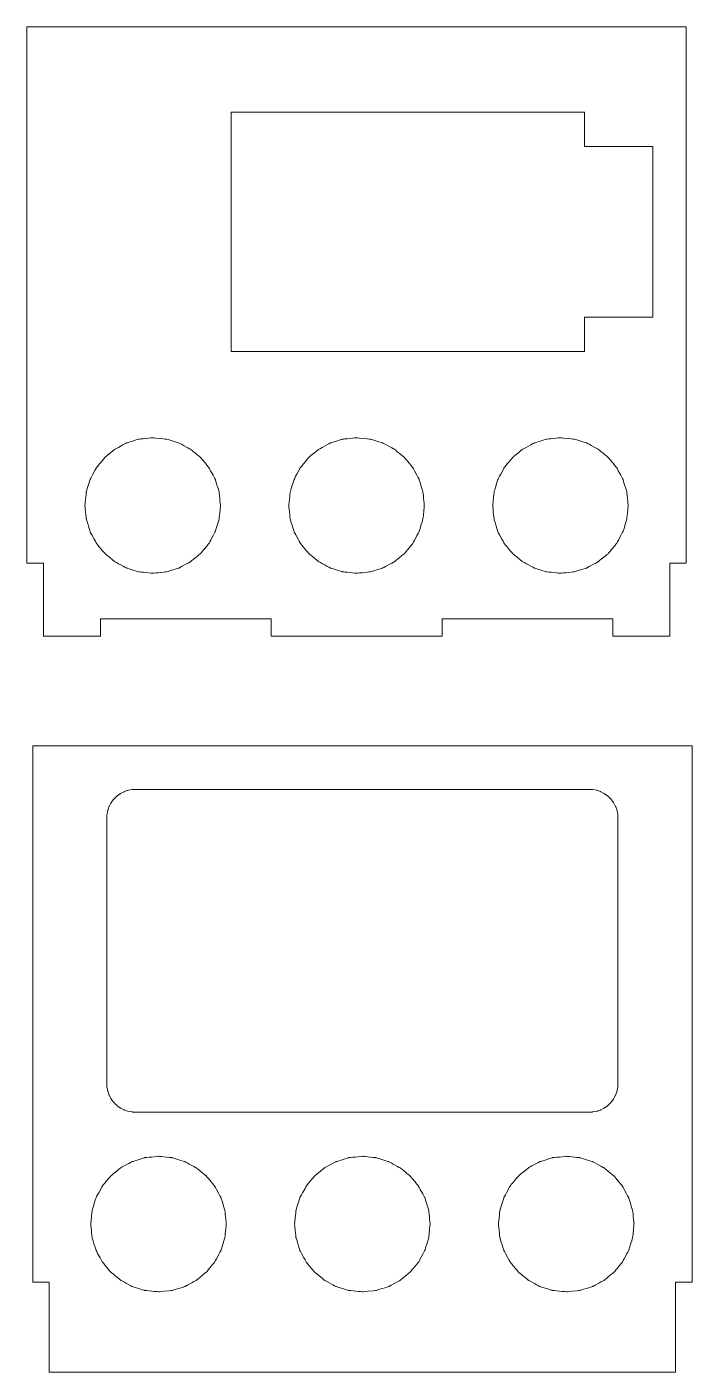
# Model space of a CAD drawing. Header units: inches. Extents: x 50 to 166, y 22 to 258.
import ezdxf

# ---------------------------------------------------------------- set-up
doc = ezdxf.new("R2010")
doc.units = ezdxf.units.IN
doc.header["$MEASUREMENT"] = 0
doc.layers.add('Layer 1', color=7, linetype='Continuous')

# ---------------------------------------------------------------- blocks, each defined once
blk = doc.blocks.new('block 4')
at = {"layer": 'Layer 1', "color": 7, "lineweight": 9, "true_color": 0xffffff}
blk.add_lwpolyline([(155.14, 173.78), (155.13, 173.81), (155.13, 173.89), (155.09, 174.19), (155.05, 174.61), (155, 175.09), (154.96, 175.54), (154.92, 175.92), (154.9, 176.14), (154.89, 176.2), (154.83, 176.4), (154.72, 176.74), (154.45, 177.6), (154.33, 178), (154.24, 178.29), (154.21, 178.37), (154.2, 178.41), (154.19, 178.43), (154.15, 178.49), (154.02, 178.74), (153.83, 179.09), (153.4, 179.88), (153.23, 180.2), (153.12, 180.39), (153.09, 180.44), (152.97, 180.59), (152.75, 180.86), (152.48, 181.19), (151.93, 181.85), (151.74, 182.09), (151.68, 182.16), (151.65, 182.19), (151.64, 182.2), (151.58, 182.25), (151.38, 182.42), (151.07, 182.67), (150.73, 182.95), (150.39, 183.23), (150.11, 183.47), (149.93, 183.61), (149.88, 183.65), (149.72, 183.74), (149.42, 183.9), (148.64, 184.32), (148.28, 184.52), (148, 184.67), (147.91, 184.72), (147.87, 184.74), (147.86, 184.74), (147.79, 184.76), (147.54, 184.84), (147.16, 184.96), (146.29, 185.23), (145.93, 185.34), (145.69, 185.42), (145.62, 185.43), (145.56, 185.44), (145.45, 185.45), (145.1, 185.49), (144.66, 185.53), (143.75, 185.62), (143.41, 185.66), (143.3, 185.67), (143.24, 185.67), (143.17, 185.67), (142.9, 185.64), (142.5, 185.6), (142.04, 185.55), (141.57, 185.51), (141.17, 185.47), (140.91, 185.44), (140.83, 185.43), (140.78, 185.42), (140.68, 185.38), (140.36, 185.29), (139.51, 185.02), (139.1, 184.89), (138.78, 184.79), (138.67, 184.76), (138.61, 184.74), (138.55, 184.71), (138.34, 184.6), (138.01, 184.42), (137.22, 183.99), (136.88, 183.81), (136.65, 183.68), (136.59, 183.65), (136.58, 183.64), (136.54, 183.61), (136.47, 183.55), (136.23, 183.35), (135.91, 183.09), (135.23, 182.53), (134.97, 182.31), (134.83, 182.2), (134.79, 182.15), (134.64, 181.97), (134.41, 181.69), (134.13, 181.35), (133.84, 181.01), (133.6, 180.7), (133.42, 180.5), (133.38, 180.44), (133.37, 180.43), (133.35, 180.39), (133.3, 180.31), (133.16, 180.04), (132.74, 179.28), (132.54, 178.9), (132.37, 178.59), (132.28, 178.42), (132.26, 178.37), (132.19, 178.15), (132.08, 177.8), (131.81, 176.93), (131.69, 176.54), (131.61, 176.27), (131.59, 176.2), (131.58, 176.17), (131.57, 176.14), (131.57, 176.04), (131.53, 175.73), (131.49, 175.31), (131.4, 174.38), (131.36, 174.01), (131.34, 173.8), (131.34, 173.74), (131.36, 173.52), (131.4, 173.15), (131.45, 172.69), (131.49, 172.22), (131.54, 171.79), (131.57, 171.49), (131.58, 171.41), (131.58, 171.38), (131.59, 171.35), (131.61, 171.27), (131.7, 170.99), (131.82, 170.6), (131.96, 170.16), (132.09, 169.73), (132.2, 169.38), (132.26, 169.17), (132.28, 169.12), (132.38, 168.94), (132.55, 168.63), (132.97, 167.85), (133.17, 167.49), (133.31, 167.23), (133.35, 167.15), (133.37, 167.12), (133.38, 167.1), (133.43, 167.05), (133.61, 166.83), (133.86, 166.53), (134.43, 165.84), (134.66, 165.56), (134.8, 165.39), (134.84, 165.35), (134.98, 165.23), (135.25, 165.01), (135.58, 164.74), (136.24, 164.19), (136.48, 163.99), (136.55, 163.94), (136.58, 163.91), (136.6, 163.9), (136.66, 163.87), (136.9, 163.74), (137.25, 163.55), (137.64, 163.33), (138.03, 163.12), (138.36, 162.95), (138.56, 162.83), (138.62, 162.81), (138.68, 162.79), (138.8, 162.75), (139.12, 162.65), (139.98, 162.38), (140.39, 162.26), (140.69, 162.16), (140.79, 162.13), (140.83, 162.12), (140.85, 162.12), (140.92, 162.11), (141.19, 162.08), (141.6, 162.04), (142.53, 161.95), (142.92, 161.91), (143.18, 161.88), (143.25, 161.88), (143.31, 161.88), (143.42, 161.89), (143.77, 161.93), (144.21, 161.97), (145.13, 162.07), (145.46, 162.1), (145.57, 162.11), (145.63, 162.12), (145.7, 162.14), (145.95, 162.21), (146.32, 162.33), (146.75, 162.46), (147.19, 162.6), (147.56, 162.71), (147.8, 162.79), (147.87, 162.81), (147.92, 162.84), (148.01, 162.89), (148.3, 163.04), (149.07, 163.46), (149.44, 163.66), (149.73, 163.82), (149.83, 163.87), (149.88, 163.9), (149.93, 163.94), (150.12, 164.1), (150.41, 164.34), (151.09, 164.9), (151.39, 165.15), (151.59, 165.31), (151.64, 165.35), (151.65, 165.36), (151.68, 165.4), (151.75, 165.48), (151.95, 165.72), (152.21, 166.04), (152.77, 166.71), (152.98, 166.97), (153.1, 167.11), (153.13, 167.16), (153.24, 167.37), (153.42, 167.7), (153.63, 168.09), (153.84, 168.48), (154.03, 168.83), (154.16, 169.07), (154.19, 169.13), (154.2, 169.14), (154.21, 169.19), (154.24, 169.28), (154.34, 169.57), (154.6, 170.42), (154.73, 170.84), (154.83, 171.17), (154.89, 171.36), (154.9, 171.42), (154.92, 171.65), (154.96, 172.03), (155.06, 172.96), (155.1, 173.38), (155.13, 173.67), (155.13, 173.75), (155.14, 173.78), (155.14, 173.78), (155.14, 173.78), (155.14, 173.78), (155.14, 173.78)], dxfattribs=at)
blk = doc.blocks.new('block 5')
at = {"layer": 'Layer 1', "color": 7, "lineweight": 9, "true_color": 0xffffff}
blk.add_lwpolyline([(119.34, 173.78), (119.33, 173.81), (119.33, 173.89), (119.29, 174.19), (119.25, 174.61), (119.2, 175.09), (119.16, 175.54), (119.12, 175.92), (119.1, 176.14), (119.09, 176.2), (119.03, 176.4), (118.92, 176.74), (118.65, 177.6), (118.53, 178), (118.44, 178.29), (118.41, 178.37), (118.4, 178.41), (118.39, 178.43), (118.35, 178.49), (118.22, 178.74), (118.03, 179.09), (117.6, 179.88), (117.43, 180.2), (117.32, 180.39), (117.29, 180.44), (117.17, 180.59), (116.95, 180.86), (116.68, 181.19), (116.13, 181.85), (115.94, 182.09), (115.88, 182.16), (115.85, 182.19), (115.84, 182.2), (115.78, 182.25), (115.58, 182.42), (115.27, 182.67), (114.93, 182.95), (114.59, 183.23), (114.31, 183.47), (114.13, 183.61), (114.08, 183.65), (113.92, 183.74), (113.62, 183.9), (112.84, 184.32), (112.48, 184.52), (112.2, 184.67), (112.11, 184.72), (112.07, 184.74), (112.06, 184.74), (111.99, 184.76), (111.74, 184.84), (111.36, 184.96), (110.49, 185.23), (110.13, 185.34), (109.89, 185.42), (109.82, 185.43), (109.76, 185.44), (109.65, 185.45), (109.3, 185.49), (108.86, 185.53), (107.95, 185.62), (107.61, 185.66), (107.5, 185.67), (107.44, 185.67), (107.37, 185.67), (107.1, 185.64), (106.7, 185.6), (106.24, 185.55), (105.77, 185.51), (105.37, 185.47), (105.11, 185.44), (105.03, 185.43), (104.98, 185.42), (104.88, 185.38), (104.56, 185.29), (103.71, 185.02), (103.3, 184.89), (102.98, 184.79), (102.87, 184.76), (102.81, 184.74), (102.75, 184.71), (102.54, 184.6), (102.21, 184.42), (101.42, 183.99), (101.08, 183.81), (100.85, 183.68), (100.79, 183.65), (100.78, 183.64), (100.74, 183.61), (100.67, 183.55), (100.43, 183.35), (100.11, 183.09), (99.43, 182.53), (99.17, 182.31), (99.03, 182.2), (98.99, 182.15), (98.84, 181.97), (98.61, 181.69), (98.33, 181.35), (98.04, 181.01), (97.8, 180.7), (97.62, 180.5), (97.58, 180.44), (97.57, 180.43), (97.55, 180.39), (97.5, 180.31), (97.36, 180.04), (96.94, 179.28), (96.74, 178.9), (96.57, 178.59), (96.48, 178.42), (96.46, 178.37), (96.39, 178.15), (96.28, 177.8), (96.01, 176.93), (95.89, 176.54), (95.81, 176.27), (95.79, 176.2), (95.78, 176.17), (95.77, 176.14), (95.77, 176.04), (95.73, 175.73), (95.69, 175.31), (95.6, 174.38), (95.56, 174.01), (95.54, 173.8), (95.54, 173.74), (95.56, 173.52), (95.6, 173.15), (95.65, 172.69), (95.69, 172.22), (95.74, 171.79), (95.77, 171.49), (95.78, 171.41), (95.78, 171.38), (95.79, 171.35), (95.81, 171.27), (95.9, 170.99), (96.02, 170.6), (96.16, 170.16), (96.29, 169.73), (96.4, 169.38), (96.46, 169.17), (96.48, 169.12), (96.58, 168.94), (96.75, 168.63), (97.17, 167.85), (97.37, 167.49), (97.51, 167.23), (97.55, 167.15), (97.57, 167.12), (97.58, 167.1), (97.63, 167.05), (97.81, 166.83), (98.06, 166.53), (98.63, 165.84), (98.86, 165.56), (99, 165.39), (99.04, 165.35), (99.18, 165.23), (99.45, 165.01), (99.78, 164.74), (100.44, 164.19), (100.68, 163.99), (100.75, 163.94), (100.78, 163.91), (100.8, 163.9), (100.86, 163.87), (101.1, 163.74), (101.45, 163.55), (101.84, 163.33), (102.23, 163.12), (102.56, 162.95), (102.76, 162.83), (102.82, 162.81), (102.88, 162.79), (103, 162.75), (103.32, 162.65), (104.18, 162.38), (104.59, 162.26), (104.89, 162.16), (104.99, 162.13), (105.03, 162.12), (105.05, 162.12), (105.12, 162.11), (105.39, 162.08), (105.8, 162.04), (106.73, 161.95), (107.12, 161.91), (107.38, 161.88), (107.45, 161.88), (107.51, 161.88), (107.62, 161.89), (107.97, 161.93), (108.41, 161.97), (109.33, 162.07), (109.66, 162.1), (109.77, 162.11), (109.83, 162.12), (109.9, 162.14), (110.15, 162.21), (110.52, 162.33), (110.95, 162.46), (111.39, 162.6), (111.76, 162.71), (112, 162.79), (112.07, 162.81), (112.12, 162.84), (112.21, 162.89), (112.5, 163.04), (113.27, 163.46), (113.64, 163.66), (113.93, 163.82), (114.03, 163.87), (114.08, 163.9), (114.13, 163.94), (114.32, 164.1), (114.61, 164.34), (115.29, 164.9), (115.59, 165.15), (115.79, 165.31), (115.84, 165.35), (115.85, 165.36), (115.88, 165.4), (115.95, 165.48), (116.15, 165.72), (116.41, 166.04), (116.97, 166.71), (117.18, 166.97), (117.3, 167.11), (117.33, 167.16), (117.44, 167.37), (117.62, 167.7), (117.83, 168.09), (118.04, 168.48), (118.23, 168.83), (118.36, 169.07), (118.39, 169.13), (118.4, 169.14), (118.41, 169.19), (118.44, 169.28), (118.54, 169.57), (118.8, 170.42), (118.93, 170.84), (119.03, 171.17), (119.09, 171.36), (119.1, 171.42), (119.12, 171.65), (119.16, 172.03), (119.26, 172.96), (119.3, 173.38), (119.33, 173.67), (119.33, 173.75), (119.34, 173.78), (119.34, 173.78), (119.34, 173.78), (119.34, 173.78), (119.34, 173.78)], dxfattribs=at)
blk = doc.blocks.new('block 6')
at = {"layer": 'Layer 1', "color": 7, "lineweight": 9, "true_color": 0xffffff}
blk.add_lwpolyline([(83.54, 173.78), (83.53, 173.81), (83.53, 173.89), (83.49, 174.19), (83.45, 174.61), (83.4, 175.09), (83.36, 175.54), (83.32, 175.92), (83.3, 176.14), (83.29, 176.2), (83.23, 176.4), (83.12, 176.74), (82.85, 177.6), (82.73, 178), (82.64, 178.29), (82.61, 178.37), (82.6, 178.41), (82.59, 178.43), (82.55, 178.49), (82.42, 178.74), (82.23, 179.09), (81.8, 179.88), (81.63, 180.2), (81.52, 180.39), (81.49, 180.44), (81.37, 180.59), (81.15, 180.86), (80.88, 181.19), (80.33, 181.85), (80.14, 182.09), (80.08, 182.16), (80.05, 182.19), (80.04, 182.2), (79.98, 182.25), (79.78, 182.42), (79.47, 182.67), (79.13, 182.95), (78.79, 183.23), (78.51, 183.47), (78.33, 183.61), (78.28, 183.65), (78.12, 183.74), (77.82, 183.9), (77.04, 184.32), (76.68, 184.52), (76.4, 184.67), (76.31, 184.72), (76.27, 184.74), (76.26, 184.74), (76.19, 184.76), (75.94, 184.84), (75.56, 184.96), (74.69, 185.23), (74.33, 185.34), (74.09, 185.42), (74.02, 185.43), (73.96, 185.44), (73.85, 185.45), (73.5, 185.49), (73.06, 185.53), (72.15, 185.62), (71.81, 185.66), (71.7, 185.67), (71.64, 185.67), (71.57, 185.67), (71.3, 185.64), (70.9, 185.6), (70.44, 185.55), (69.97, 185.51), (69.57, 185.47), (69.31, 185.44), (69.23, 185.43), (69.18, 185.42), (69.08, 185.38), (68.76, 185.29), (67.91, 185.02), (67.5, 184.89), (67.18, 184.79), (67.07, 184.76), (67.01, 184.74), (66.95, 184.71), (66.74, 184.6), (66.41, 184.42), (65.62, 183.99), (65.28, 183.81), (65.05, 183.68), (64.99, 183.65), (64.98, 183.64), (64.94, 183.61), (64.87, 183.55), (64.63, 183.35), (64.31, 183.09), (63.63, 182.53), (63.37, 182.31), (63.23, 182.2), (63.19, 182.15), (63.04, 181.97), (62.81, 181.69), (62.53, 181.35), (62.24, 181.01), (62, 180.7), (61.82, 180.5), (61.78, 180.44), (61.77, 180.43), (61.75, 180.39), (61.7, 180.31), (61.56, 180.04), (61.14, 179.28), (60.94, 178.9), (60.77, 178.59), (60.68, 178.42), (60.66, 178.37), (60.59, 178.15), (60.48, 177.8), (60.21, 176.93), (60.09, 176.54), (60.01, 176.27), (59.99, 176.2), (59.98, 176.17), (59.97, 176.14), (59.97, 176.04), (59.93, 175.73), (59.89, 175.31), (59.8, 174.38), (59.76, 174.01), (59.74, 173.8), (59.74, 173.74), (59.76, 173.52), (59.8, 173.15), (59.85, 172.69), (59.89, 172.22), (59.94, 171.79), (59.97, 171.49), (59.98, 171.41), (59.98, 171.38), (59.99, 171.35), (60.01, 171.27), (60.1, 170.99), (60.22, 170.6), (60.36, 170.16), (60.49, 169.73), (60.6, 169.38), (60.66, 169.17), (60.68, 169.12), (60.78, 168.94), (60.95, 168.63), (61.37, 167.85), (61.57, 167.49), (61.71, 167.23), (61.75, 167.15), (61.77, 167.12), (61.78, 167.1), (61.83, 167.05), (62.01, 166.83), (62.26, 166.53), (62.83, 165.84), (63.06, 165.56), (63.2, 165.39), (63.24, 165.35), (63.38, 165.23), (63.65, 165.01), (63.98, 164.74), (64.64, 164.19), (64.88, 163.99), (64.95, 163.94), (64.98, 163.91), (65, 163.9), (65.06, 163.87), (65.3, 163.74), (65.65, 163.55), (66.04, 163.33), (66.43, 163.12), (66.76, 162.95), (66.96, 162.83), (67.02, 162.81), (67.08, 162.79), (67.2, 162.75), (67.52, 162.65), (68.38, 162.38), (68.79, 162.26), (69.09, 162.16), (69.19, 162.13), (69.23, 162.12), (69.25, 162.12), (69.32, 162.11), (69.59, 162.08), (70, 162.04), (70.93, 161.95), (71.32, 161.91), (71.58, 161.88), (71.65, 161.88), (71.71, 161.88), (71.82, 161.89), (72.17, 161.93), (72.61, 161.97), (73.53, 162.07), (73.86, 162.1), (73.97, 162.11), (74.03, 162.12), (74.1, 162.14), (74.35, 162.21), (74.72, 162.33), (75.15, 162.46), (75.59, 162.6), (75.96, 162.71), (76.2, 162.79), (76.27, 162.81), (76.32, 162.84), (76.41, 162.89), (76.7, 163.04), (77.47, 163.46), (77.84, 163.66), (78.13, 163.82), (78.23, 163.87), (78.28, 163.9), (78.33, 163.94), (78.52, 164.1), (78.81, 164.34), (79.49, 164.9), (79.79, 165.15), (79.99, 165.31), (80.04, 165.35), (80.05, 165.36), (80.08, 165.4), (80.15, 165.48), (80.35, 165.72), (80.61, 166.04), (81.17, 166.71), (81.38, 166.97), (81.5, 167.11), (81.53, 167.16), (81.64, 167.37), (81.82, 167.7), (82.03, 168.09), (82.24, 168.48), (82.43, 168.83), (82.56, 169.07), (82.59, 169.13), (82.6, 169.14), (82.61, 169.19), (82.64, 169.28), (82.74, 169.57), (83, 170.42), (83.13, 170.84), (83.23, 171.17), (83.29, 171.36), (83.3, 171.42), (83.32, 171.65), (83.36, 172.03), (83.46, 172.96), (83.5, 173.38), (83.53, 173.67), (83.53, 173.75), (83.54, 173.78), (83.54, 173.78), (83.54, 173.78), (83.54, 173.78), (83.54, 173.78)], dxfattribs=at)
blk = doc.blocks.new('block 7')
at = {"layer": 'Layer 1', "color": 7, "lineweight": 9, "true_color": 0xffffff}
blk.add_lwpolyline([(85.44, 242.84), (147.44, 242.84)], dxfattribs=at)
blk = doc.blocks.new('block 8')
at = {"layer": 'Layer 1', "color": 7, "lineweight": 9, "true_color": 0xffffff}
blk.add_lwpolyline([(85.44, 242.84), (85.44, 221.84)], dxfattribs=at)
blk = doc.blocks.new('block 9')
at = {"layer": 'Layer 1', "color": 7, "lineweight": 9, "true_color": 0xffffff}
blk.add_lwpolyline([(107.44, 257.84), (49.54, 257.84)], dxfattribs=at)
blk = doc.blocks.new('block 10')
at = {"layer": 'Layer 1', "color": 7, "lineweight": 9, "true_color": 0xffffff}
blk.add_lwpolyline([(49.54, 257.84), (49.54, 163.64)], dxfattribs=at)
blk = doc.blocks.new('block 11')
at = {"layer": 'Layer 1', "color": 7, "lineweight": 9, "true_color": 0xffffff}
blk.add_lwpolyline([(49.54, 163.64), (52.44, 163.64)], dxfattribs=at)
blk = doc.blocks.new('block 12')
at = {"layer": 'Layer 1', "color": 7, "lineweight": 9, "true_color": 0xffffff}
blk.add_lwpolyline([(52.44, 163.64), (52.44, 150.84)], dxfattribs=at)
blk = doc.blocks.new('block 13')
at = {"layer": 'Layer 1', "color": 7, "lineweight": 9, "true_color": 0xffffff}
blk.add_lwpolyline([(52.44, 150.84), (62.44, 150.84)], dxfattribs=at)
blk = doc.blocks.new('block 14')
at = {"layer": 'Layer 1', "color": 7, "lineweight": 9, "true_color": 0xffffff}
blk.add_lwpolyline([(62.44, 150.84), (62.44, 153.84)], dxfattribs=at)
blk = doc.blocks.new('block 15')
at = {"layer": 'Layer 1', "color": 7, "lineweight": 9, "true_color": 0xffffff}
blk.add_lwpolyline([(62.44, 153.84), (92.44, 153.84)], dxfattribs=at)
blk = doc.blocks.new('block 16')
at = {"layer": 'Layer 1', "color": 7, "lineweight": 9, "true_color": 0xffffff}
blk.add_lwpolyline([(92.44, 153.84), (92.44, 150.84)], dxfattribs=at)
blk = doc.blocks.new('block 17')
at = {"layer": 'Layer 1', "color": 7, "lineweight": 9, "true_color": 0xffffff}
blk.add_lwpolyline([(92.44, 150.84), (107.44, 150.84)], dxfattribs=at)
blk = doc.blocks.new('block 18')
at = {"layer": 'Layer 1', "color": 7, "lineweight": 9, "true_color": 0xffffff}
blk.add_lwpolyline([(122.44, 150.84), (107.44, 150.84)], dxfattribs=at)
blk = doc.blocks.new('block 19')
at = {"layer": 'Layer 1', "color": 7, "lineweight": 9, "true_color": 0xffffff}
blk.add_lwpolyline([(122.44, 153.84), (122.44, 150.84)], dxfattribs=at)
blk = doc.blocks.new('block 20')
at = {"layer": 'Layer 1', "color": 7, "lineweight": 9, "true_color": 0xffffff}
blk.add_lwpolyline([(152.44, 153.84), (122.44, 153.84)], dxfattribs=at)
blk = doc.blocks.new('block 21')
at = {"layer": 'Layer 1', "color": 7, "lineweight": 9, "true_color": 0xffffff}
blk.add_lwpolyline([(152.44, 150.84), (152.44, 153.84)], dxfattribs=at)
blk = doc.blocks.new('block 22')
at = {"layer": 'Layer 1', "color": 7, "lineweight": 9, "true_color": 0xffffff}
blk.add_lwpolyline([(162.44, 150.84), (152.44, 150.84)], dxfattribs=at)
blk = doc.blocks.new('block 23')
at = {"layer": 'Layer 1', "color": 7, "lineweight": 9, "true_color": 0xffffff}
blk.add_lwpolyline([(162.44, 163.64), (162.44, 150.84)], dxfattribs=at)
blk = doc.blocks.new('block 24')
at = {"layer": 'Layer 1', "color": 7, "lineweight": 9, "true_color": 0xffffff}
blk.add_lwpolyline([(165.34, 163.64), (162.44, 163.64)], dxfattribs=at)
blk = doc.blocks.new('block 25')
at = {"layer": 'Layer 1', "color": 7, "lineweight": 9, "true_color": 0xffffff}
blk.add_lwpolyline([(165.34, 257.84), (165.34, 163.64)], dxfattribs=at)
blk = doc.blocks.new('block 26')
at = {"layer": 'Layer 1', "color": 7, "lineweight": 9, "true_color": 0xffffff}
blk.add_lwpolyline([(107.44, 257.84), (165.34, 257.84)], dxfattribs=at)
blk = doc.blocks.new('block 27')
at = {"layer": 'Layer 1', "color": 7, "lineweight": 9, "true_color": 0xffffff}
blk.add_lwpolyline([(147.44, 242.84), (147.44, 236.84)], dxfattribs=at)
blk = doc.blocks.new('block 28')
at = {"layer": 'Layer 1', "color": 7, "lineweight": 9, "true_color": 0xffffff}
blk.add_lwpolyline([(147.44, 236.84), (159.44, 236.84)], dxfattribs=at)
blk = doc.blocks.new('block 29')
at = {"layer": 'Layer 1', "color": 7, "lineweight": 9, "true_color": 0xffffff}
blk.add_lwpolyline([(159.44, 236.84), (159.44, 221.84)], dxfattribs=at)
blk = doc.blocks.new('block 30')
at = {"layer": 'Layer 1', "color": 7, "lineweight": 9, "true_color": 0xffffff}
blk.add_lwpolyline([(159.44, 206.84), (159.44, 221.84)], dxfattribs=at)
blk = doc.blocks.new('block 31')
at = {"layer": 'Layer 1', "color": 7, "lineweight": 9, "true_color": 0xffffff}
blk.add_lwpolyline([(147.44, 206.84), (159.44, 206.84)], dxfattribs=at)
blk = doc.blocks.new('block 32')
at = {"layer": 'Layer 1', "color": 7, "lineweight": 9, "true_color": 0xffffff}
blk.add_lwpolyline([(147.44, 200.84), (147.44, 206.84)], dxfattribs=at)
blk = doc.blocks.new('block 33')
at = {"layer": 'Layer 1', "color": 7, "lineweight": 9, "true_color": 0xffffff}
blk.add_lwpolyline([(85.44, 200.84), (147.44, 200.84)], dxfattribs=at)
blk = doc.blocks.new('block 34')
at = {"layer": 'Layer 1', "color": 7, "lineweight": 9, "true_color": 0xffffff}
blk.add_lwpolyline([(85.44, 200.84), (85.44, 221.84)], dxfattribs=at)
blk = doc.blocks.new('block 3')
at = {"layer": 'Layer 1'}
for name in ['block 9', 'block 10', 'block 26', 'block 25', 'block 7', 'block 8', 'block 27', 'block 28', 'block 29', 'block 34', 'block 30', 'block 31', 'block 32', 'block 33', 'block 6', 'block 5', 'block 4', 'block 11', 'block 12', 'block 23', 'block 24', 'block 14', 'block 15', 'block 16', 'block 19', 'block 20', 'block 21', 'block 13', 'block 17', 'block 18', 'block 22']:
    blk.add_blockref(name, (0, 0), dxfattribs=at)
blk = doc.blocks.new('block 36')
at = {"layer": 'Layer 1', "color": 7, "lineweight": 9, "true_color": 0xffffff}
blk.add_lwpolyline([(108.46, 131.56), (50.56, 131.56)], dxfattribs=at)
blk = doc.blocks.new('block 37')
at = {"layer": 'Layer 1', "color": 7, "lineweight": 9, "true_color": 0xffffff}
blk.add_lwpolyline([(50.56, 131.56), (50.56, 37.36)], dxfattribs=at)
blk = doc.blocks.new('block 38')
at = {"layer": 'Layer 1', "color": 7, "lineweight": 9, "true_color": 0xffffff}
blk.add_lwpolyline([(50.56, 37.36), (53.46, 37.36)], dxfattribs=at)
blk = doc.blocks.new('block 39')
at = {"layer": 'Layer 1', "color": 7, "lineweight": 9, "true_color": 0xffffff}
blk.add_lwpolyline([(53.46, 37.36), (53.46, 21.56)], dxfattribs=at)
blk = doc.blocks.new('block 40')
at = {"layer": 'Layer 1', "color": 7, "lineweight": 9, "true_color": 0xffffff}
blk.add_lwpolyline([(163.46, 21.56), (53.46, 21.56)], dxfattribs=at)
blk = doc.blocks.new('block 41')
at = {"layer": 'Layer 1', "color": 7, "lineweight": 9, "true_color": 0xffffff}
blk.add_lwpolyline([(163.46, 37.36), (163.46, 21.56)], dxfattribs=at)
blk = doc.blocks.new('block 42')
at = {"layer": 'Layer 1', "color": 7, "lineweight": 9, "true_color": 0xffffff}
blk.add_lwpolyline([(166.36, 37.36), (163.46, 37.36)], dxfattribs=at)
blk = doc.blocks.new('block 43')
at = {"layer": 'Layer 1', "color": 7, "lineweight": 9, "true_color": 0xffffff}
blk.add_lwpolyline([(166.36, 131.56), (166.36, 37.36)], dxfattribs=at)
blk = doc.blocks.new('block 44')
at = {"layer": 'Layer 1', "color": 7, "lineweight": 9, "true_color": 0xffffff}
blk.add_lwpolyline([(108.46, 131.56), (166.36, 131.56)], dxfattribs=at)
blk = doc.blocks.new('block 45')
at = {"layer": 'Layer 1', "color": 7, "lineweight": 9, "true_color": 0xffffff}
blk.add_lwpolyline([(156.16, 47.56), (156.15, 47.59), (156.14, 47.68), (156.11, 47.98), (156.07, 48.4), (156.02, 48.87), (155.98, 49.33), (155.94, 49.7), (155.92, 49.93), (155.91, 49.99), (155.84, 50.18), (155.74, 50.52), (155.47, 51.39), (155.35, 51.78), (155.26, 52.07), (155.23, 52.16), (155.22, 52.19), (155.21, 52.21), (155.17, 52.28), (155.04, 52.53), (154.85, 52.88), (154.42, 53.66), (154.25, 53.98), (154.14, 54.18), (154.11, 54.23), (153.99, 54.38), (153.77, 54.64), (153.5, 54.97), (152.95, 55.64), (152.76, 55.87), (152.7, 55.94), (152.67, 55.98), (152.66, 55.99), (152.6, 56.03), (152.39, 56.2), (152.09, 56.45), (151.75, 56.74), (151.41, 57.02), (151.12, 57.25), (150.95, 57.4), (150.9, 57.44), (150.74, 57.52), (150.44, 57.68), (149.66, 58.11), (149.3, 58.31), (149.02, 58.46), (148.93, 58.5), (148.89, 58.53), (148.88, 58.53), (148.81, 58.55), (148.56, 58.63), (148.18, 58.75), (147.31, 59.02), (146.95, 59.13), (146.71, 59.2), (146.64, 59.22), (146.58, 59.23), (146.47, 59.24), (146.12, 59.27), (145.68, 59.32), (144.76, 59.41), (144.43, 59.45), (144.32, 59.46), (144.26, 59.46), (144.19, 59.46), (143.92, 59.43), (143.52, 59.39), (143.06, 59.34), (142.59, 59.29), (142.19, 59.25), (141.93, 59.23), (141.85, 59.22), (141.8, 59.2), (141.7, 59.17), (141.38, 59.07), (140.53, 58.81), (140.12, 58.68), (139.8, 58.58), (139.69, 58.55), (139.63, 58.53), (139.57, 58.5), (139.36, 58.38), (139.03, 58.2), (138.24, 57.78), (137.9, 57.59), (137.67, 57.47), (137.61, 57.44), (137.6, 57.43), (137.56, 57.4), (137.49, 57.33), (137.25, 57.14), (136.93, 56.87), (136.25, 56.31), (135.99, 56.1), (135.85, 55.99), (135.81, 55.94), (135.66, 55.76), (135.43, 55.48), (135.15, 55.14), (134.86, 54.79), (134.61, 54.49), (134.44, 54.28), (134.4, 54.23), (134.39, 54.21), (134.37, 54.18), (134.32, 54.1), (134.18, 53.83), (133.76, 53.06), (133.56, 52.68), (133.39, 52.38), (133.3, 52.21), (133.28, 52.16), (133.21, 51.94), (133.1, 51.58), (132.83, 50.72), (132.71, 50.33), (132.63, 50.06), (132.6, 49.98), (132.6, 49.96), (132.59, 49.92), (132.58, 49.83), (132.55, 49.52), (132.51, 49.09), (132.42, 48.17), (132.38, 47.8), (132.36, 47.59), (132.36, 47.53), (132.38, 47.31), (132.42, 46.93), (132.47, 46.48), (132.51, 46), (132.56, 45.58), (132.59, 45.28), (132.59, 45.19), (132.6, 45.16), (132.61, 45.14), (132.63, 45.06), (132.72, 44.78), (132.84, 44.38), (132.98, 43.94), (133.11, 43.52), (133.22, 43.17), (133.28, 42.96), (133.3, 42.91), (133.4, 42.73), (133.57, 42.42), (133.99, 41.64), (134.19, 41.28), (134.33, 41.02), (134.37, 40.94), (134.39, 40.91), (134.4, 40.89), (134.45, 40.83), (134.63, 40.62), (134.88, 40.31), (135.44, 39.63), (135.67, 39.35), (135.82, 39.18), (135.86, 39.14), (136, 39.01), (136.27, 38.8), (136.6, 38.52), (137.26, 37.98), (137.5, 37.78), (137.57, 37.72), (137.6, 37.7), (137.62, 37.69), (137.68, 37.65), (137.92, 37.52), (138.26, 37.34), (138.66, 37.12), (139.05, 36.91), (139.38, 36.73), (139.58, 36.62), (139.64, 36.59), (139.7, 36.57), (139.81, 36.54), (140.14, 36.44), (141, 36.17), (141.41, 36.04), (141.71, 35.95), (141.81, 35.92), (141.85, 35.91), (141.87, 35.9), (141.94, 35.9), (142.21, 35.87), (142.62, 35.83), (143.55, 35.73), (143.94, 35.69), (144.2, 35.67), (144.27, 35.66), (144.33, 35.67), (144.44, 35.68), (144.79, 35.72), (145.23, 35.76), (146.15, 35.85), (146.48, 35.89), (146.59, 35.9), (146.65, 35.9), (146.72, 35.92), (146.96, 36), (147.34, 36.12), (147.77, 36.25), (148.21, 36.39), (148.58, 36.5), (148.82, 36.58), (148.89, 36.6), (148.94, 36.63), (149.03, 36.68), (149.32, 36.83), (150.09, 37.25), (150.46, 37.45), (150.75, 37.61), (150.85, 37.66), (150.9, 37.69), (150.95, 37.73), (151.14, 37.88), (151.43, 38.12), (152.11, 38.69), (152.41, 38.93), (152.61, 39.1), (152.66, 39.14), (152.67, 39.15), (152.7, 39.19), (152.77, 39.26), (152.96, 39.5), (153.23, 39.82), (153.79, 40.5), (154, 40.76), (154.11, 40.9), (154.15, 40.95), (154.26, 41.16), (154.43, 41.48), (154.65, 41.87), (154.86, 42.27), (155.05, 42.61), (155.18, 42.85), (155.21, 42.92), (155.22, 42.93), (155.23, 42.97), (155.26, 43.06), (155.35, 43.36), (155.62, 44.2), (155.75, 44.62), (155.85, 44.96), (155.91, 45.14), (155.92, 45.21), (155.94, 45.44), (155.98, 45.82), (156.07, 46.75), (156.12, 47.17), (156.15, 47.46), (156.15, 47.54), (156.16, 47.56), (156.16, 47.56), (156.16, 47.56), (156.16, 47.56), (156.16, 47.56)], dxfattribs=at)
blk = doc.blocks.new('block 46')
at = {"layer": 'Layer 1', "color": 7, "lineweight": 9, "true_color": 0xffffff}
blk.add_lwpolyline([(120.36, 47.56), (120.35, 47.59), (120.34, 47.68), (120.31, 47.98), (120.27, 48.4), (120.22, 48.87), (120.18, 49.33), (120.14, 49.7), (120.12, 49.93), (120.11, 49.99), (120.04, 50.18), (119.94, 50.52), (119.67, 51.39), (119.55, 51.78), (119.46, 52.07), (119.43, 52.16), (119.42, 52.19), (119.41, 52.21), (119.37, 52.28), (119.24, 52.53), (119.05, 52.88), (118.62, 53.66), (118.45, 53.98), (118.34, 54.18), (118.31, 54.23), (118.19, 54.38), (117.97, 54.64), (117.7, 54.97), (117.15, 55.64), (116.96, 55.87), (116.9, 55.94), (116.87, 55.98), (116.86, 55.99), (116.8, 56.03), (116.59, 56.2), (116.29, 56.45), (115.95, 56.74), (115.61, 57.02), (115.32, 57.25), (115.15, 57.4), (115.1, 57.44), (114.94, 57.52), (114.64, 57.68), (113.86, 58.11), (113.5, 58.31), (113.22, 58.46), (113.13, 58.5), (113.09, 58.53), (113.08, 58.53), (113.01, 58.55), (112.76, 58.63), (112.38, 58.75), (111.51, 59.02), (111.15, 59.13), (110.91, 59.2), (110.84, 59.22), (110.78, 59.23), (110.67, 59.24), (110.32, 59.27), (109.88, 59.32), (108.96, 59.41), (108.63, 59.45), (108.52, 59.46), (108.46, 59.46), (108.39, 59.46), (108.12, 59.43), (107.72, 59.39), (107.26, 59.34), (106.79, 59.29), (106.39, 59.25), (106.13, 59.23), (106.05, 59.22), (106, 59.2), (105.9, 59.17), (105.58, 59.07), (104.73, 58.81), (104.32, 58.68), (104, 58.58), (103.89, 58.55), (103.83, 58.53), (103.77, 58.5), (103.56, 58.38), (103.23, 58.2), (102.44, 57.78), (102.1, 57.59), (101.87, 57.47), (101.81, 57.44), (101.8, 57.43), (101.76, 57.4), (101.69, 57.33), (101.45, 57.14), (101.13, 56.87), (100.45, 56.31), (100.19, 56.1), (100.05, 55.99), (100.01, 55.94), (99.86, 55.76), (99.63, 55.48), (99.35, 55.14), (99.06, 54.79), (98.81, 54.49), (98.64, 54.28), (98.6, 54.23), (98.59, 54.21), (98.57, 54.18), (98.52, 54.1), (98.38, 53.83), (97.96, 53.06), (97.76, 52.68), (97.59, 52.38), (97.5, 52.21), (97.48, 52.16), (97.41, 51.94), (97.3, 51.58), (97.03, 50.72), (96.91, 50.33), (96.83, 50.06), (96.8, 49.98), (96.8, 49.96), (96.79, 49.92), (96.78, 49.83), (96.75, 49.52), (96.71, 49.09), (96.62, 48.17), (96.58, 47.8), (96.56, 47.59), (96.56, 47.53), (96.58, 47.31), (96.62, 46.93), (96.67, 46.48), (96.71, 46), (96.76, 45.58), (96.79, 45.28), (96.79, 45.19), (96.8, 45.16), (96.81, 45.14), (96.83, 45.06), (96.92, 44.78), (97.04, 44.38), (97.18, 43.94), (97.31, 43.52), (97.42, 43.17), (97.48, 42.96), (97.5, 42.91), (97.6, 42.73), (97.77, 42.42), (98.19, 41.64), (98.39, 41.28), (98.53, 41.02), (98.57, 40.94), (98.59, 40.91), (98.6, 40.89), (98.65, 40.83), (98.83, 40.62), (99.08, 40.31), (99.64, 39.63), (99.87, 39.35), (100.02, 39.18), (100.06, 39.14), (100.2, 39.01), (100.47, 38.8), (100.8, 38.52), (101.46, 37.98), (101.7, 37.78), (101.77, 37.72), (101.8, 37.7), (101.82, 37.69), (101.88, 37.65), (102.12, 37.52), (102.46, 37.34), (102.86, 37.12), (103.25, 36.91), (103.58, 36.73), (103.78, 36.62), (103.84, 36.59), (103.9, 36.57), (104.01, 36.54), (104.34, 36.44), (105.2, 36.17), (105.61, 36.04), (105.91, 35.95), (106.01, 35.92), (106.05, 35.91), (106.07, 35.9), (106.14, 35.9), (106.41, 35.87), (106.82, 35.83), (107.75, 35.73), (108.14, 35.69), (108.4, 35.67), (108.47, 35.66), (108.53, 35.67), (108.64, 35.68), (108.99, 35.72), (109.43, 35.76), (110.35, 35.85), (110.68, 35.89), (110.79, 35.9), (110.85, 35.9), (110.92, 35.92), (111.16, 36), (111.54, 36.12), (111.97, 36.25), (112.41, 36.39), (112.78, 36.5), (113.02, 36.58), (113.09, 36.6), (113.14, 36.63), (113.23, 36.68), (113.52, 36.83), (114.29, 37.25), (114.66, 37.45), (114.95, 37.61), (115.05, 37.66), (115.1, 37.69), (115.15, 37.73), (115.34, 37.88), (115.63, 38.12), (116.31, 38.69), (116.61, 38.93), (116.81, 39.1), (116.86, 39.14), (116.87, 39.15), (116.9, 39.19), (116.97, 39.26), (117.16, 39.5), (117.43, 39.82), (117.99, 40.5), (118.2, 40.76), (118.31, 40.9), (118.35, 40.95), (118.46, 41.16), (118.63, 41.48), (118.85, 41.87), (119.06, 42.27), (119.25, 42.61), (119.38, 42.85), (119.41, 42.92), (119.42, 42.93), (119.43, 42.97), (119.46, 43.06), (119.55, 43.36), (119.82, 44.2), (119.95, 44.62), (120.05, 44.96), (120.11, 45.14), (120.12, 45.21), (120.14, 45.44), (120.18, 45.82), (120.27, 46.75), (120.32, 47.17), (120.35, 47.46), (120.35, 47.54), (120.36, 47.56), (120.36, 47.56), (120.36, 47.56), (120.36, 47.56), (120.36, 47.56)], dxfattribs=at)
blk = doc.blocks.new('block 47')
at = {"layer": 'Layer 1', "color": 7, "lineweight": 9, "true_color": 0xffffff}
blk.add_lwpolyline([(84.56, 47.56), (84.55, 47.59), (84.54, 47.68), (84.51, 47.98), (84.47, 48.4), (84.42, 48.87), (84.38, 49.33), (84.34, 49.7), (84.32, 49.93), (84.31, 49.99), (84.24, 50.18), (84.14, 50.52), (83.87, 51.39), (83.75, 51.78), (83.66, 52.07), (83.63, 52.16), (83.62, 52.19), (83.61, 52.21), (83.57, 52.28), (83.44, 52.53), (83.25, 52.88), (82.82, 53.66), (82.65, 53.98), (82.54, 54.18), (82.51, 54.23), (82.39, 54.38), (82.17, 54.64), (81.9, 54.97), (81.35, 55.64), (81.16, 55.87), (81.1, 55.94), (81.07, 55.98), (81.06, 55.99), (81, 56.03), (80.79, 56.2), (80.49, 56.45), (80.15, 56.74), (79.81, 57.02), (79.52, 57.25), (79.35, 57.4), (79.3, 57.44), (79.14, 57.52), (78.84, 57.68), (78.06, 58.11), (77.7, 58.31), (77.42, 58.46), (77.33, 58.5), (77.29, 58.53), (77.28, 58.53), (77.21, 58.55), (76.96, 58.63), (76.58, 58.75), (75.71, 59.02), (75.35, 59.13), (75.11, 59.2), (75.04, 59.22), (74.98, 59.23), (74.87, 59.24), (74.52, 59.27), (74.08, 59.32), (73.16, 59.41), (72.83, 59.45), (72.72, 59.46), (72.66, 59.46), (72.59, 59.46), (72.32, 59.43), (71.92, 59.39), (71.46, 59.34), (70.99, 59.29), (70.59, 59.25), (70.33, 59.23), (70.25, 59.22), (70.2, 59.2), (70.1, 59.17), (69.78, 59.07), (68.93, 58.81), (68.52, 58.68), (68.2, 58.58), (68.09, 58.55), (68.03, 58.53), (67.97, 58.5), (67.76, 58.38), (67.43, 58.2), (66.64, 57.78), (66.3, 57.59), (66.07, 57.47), (66.01, 57.44), (66, 57.43), (65.96, 57.4), (65.89, 57.33), (65.65, 57.14), (65.33, 56.87), (64.65, 56.31), (64.39, 56.1), (64.25, 55.99), (64.21, 55.94), (64.06, 55.76), (63.83, 55.48), (63.55, 55.14), (63.26, 54.79), (63.01, 54.49), (62.84, 54.28), (62.8, 54.23), (62.79, 54.21), (62.77, 54.18), (62.72, 54.1), (62.58, 53.83), (62.16, 53.06), (61.96, 52.68), (61.79, 52.38), (61.7, 52.21), (61.68, 52.16), (61.61, 51.94), (61.5, 51.58), (61.23, 50.72), (61.11, 50.33), (61.03, 50.06), (61, 49.98), (61, 49.96), (60.99, 49.92), (60.98, 49.83), (60.95, 49.52), (60.91, 49.09), (60.82, 48.17), (60.78, 47.8), (60.76, 47.59), (60.76, 47.53), (60.78, 47.31), (60.82, 46.93), (60.86, 46.48), (60.91, 46), (60.96, 45.58), (60.99, 45.28), (60.99, 45.19), (61, 45.16), (61.01, 45.14), (61.03, 45.06), (61.12, 44.78), (61.24, 44.38), (61.38, 43.94), (61.51, 43.52), (61.62, 43.17), (61.68, 42.96), (61.7, 42.91), (61.8, 42.73), (61.97, 42.42), (62.39, 41.64), (62.59, 41.28), (62.73, 41.02), (62.77, 40.94), (62.79, 40.91), (62.8, 40.89), (62.85, 40.83), (63.03, 40.62), (63.28, 40.31), (63.84, 39.63), (64.07, 39.35), (64.22, 39.18), (64.26, 39.14), (64.4, 39.01), (64.67, 38.8), (65, 38.52), (65.66, 37.98), (65.9, 37.78), (65.97, 37.72), (66, 37.7), (66.02, 37.69), (66.08, 37.65), (66.32, 37.52), (66.66, 37.34), (67.06, 37.12), (67.45, 36.91), (67.78, 36.73), (67.98, 36.62), (68.04, 36.59), (68.1, 36.57), (68.21, 36.54), (68.54, 36.44), (69.4, 36.17), (69.81, 36.04), (70.11, 35.95), (70.21, 35.92), (70.25, 35.91), (70.27, 35.9), (70.34, 35.9), (70.61, 35.87), (71.02, 35.83), (71.95, 35.73), (72.34, 35.69), (72.6, 35.67), (72.67, 35.66), (72.73, 35.67), (72.84, 35.68), (73.19, 35.72), (73.63, 35.76), (74.55, 35.85), (74.88, 35.89), (74.99, 35.9), (75.05, 35.9), (75.12, 35.92), (75.36, 36), (75.74, 36.12), (76.17, 36.25), (76.61, 36.39), (76.98, 36.5), (77.22, 36.58), (77.29, 36.6), (77.34, 36.63), (77.43, 36.68), (77.72, 36.83), (78.49, 37.25), (78.86, 37.45), (79.15, 37.61), (79.25, 37.66), (79.3, 37.69), (79.35, 37.73), (79.54, 37.88), (79.83, 38.12), (80.51, 38.69), (80.81, 38.93), (81.01, 39.1), (81.06, 39.14), (81.07, 39.15), (81.1, 39.19), (81.17, 39.26), (81.36, 39.5), (81.63, 39.82), (82.19, 40.5), (82.4, 40.76), (82.51, 40.9), (82.55, 40.95), (82.66, 41.16), (82.83, 41.48), (83.05, 41.87), (83.26, 42.27), (83.45, 42.61), (83.58, 42.85), (83.61, 42.92), (83.62, 42.93), (83.63, 42.97), (83.66, 43.06), (83.75, 43.36), (84.02, 44.2), (84.15, 44.62), (84.25, 44.96), (84.31, 45.14), (84.32, 45.21), (84.34, 45.44), (84.38, 45.82), (84.47, 46.75), (84.52, 47.17), (84.55, 47.46), (84.55, 47.54), (84.56, 47.56), (84.56, 47.56), (84.56, 47.56), (84.56, 47.56), (84.56, 47.56)], dxfattribs=at)
blk = doc.blocks.new('block 48')
at = {"layer": 'Layer 1', "color": 7, "lineweight": 9, "true_color": 0xffffff}
blk.add_lwpolyline([(153.34, 72.21), (153.34, 118.91)], dxfattribs=at)
blk = doc.blocks.new('block 49')
at = {"layer": 'Layer 1', "color": 7, "lineweight": 9, "true_color": 0xffffff}
blk.add_open_spline([(148.34, 67.21), (148.34, 67.21), (148.83, 67.24), (148.83, 67.24), (148.83, 67.24), (148.83, 67.24), (149.32, 67.31), (149.79, 67.43), (149.79, 67.43), (149.79, 67.43), (149.79, 67.43), (150.25, 67.59), (150.25, 67.59), (150.25, 67.59), (150.25, 67.59), (150.69, 67.8), (151.11, 68.05), (151.11, 68.05), (151.11, 68.05), (151.11, 68.05), (151.5, 68.34), (151.5, 68.34), (151.5, 68.34), (151.5, 68.34), (151.87, 68.68), (152.2, 69.04), (152.2, 69.04), (152.2, 69.04), (152.2, 69.04), (152.5, 69.44), (152.5, 69.44), (152.5, 69.44), (152.5, 69.44), (152.75, 69.86), (152.95, 70.3), (152.95, 70.3), (152.95, 70.3), (152.95, 70.3), (153.12, 70.76), (153.12, 70.76), (153.12, 70.76), (153.12, 70.76), (153.24, 71.23), (153.31, 71.72), (153.31, 71.72), (153.31, 71.72), (153.31, 71.72), (153.34, 72.21), (153.34, 72.21)], degree=3, knots=[0, 0, 0, 0, 1, 1, 1, 2, 2, 2, 3, 3, 3, 4, 4, 4, 5, 5, 5, 6, 6, 6, 7, 7, 7, 8, 8, 8, 9, 9, 9, 10, 10, 10, 11, 11, 11, 12, 12, 12, 13, 13, 13, 14, 14, 14, 15, 15, 15, 16, 16, 16, 16], dxfattribs=at)
blk = doc.blocks.new('block 50')
at = {"layer": 'Layer 1', "color": 7, "lineweight": 9, "true_color": 0xffffff}
blk.add_lwpolyline([(148.34, 67.21), (108.46, 67.21)], dxfattribs=at)
blk = doc.blocks.new('block 51')
at = {"layer": 'Layer 1', "color": 7, "lineweight": 9, "true_color": 0xffffff}
blk.add_lwpolyline([(68.58, 67.21), (108.46, 67.21)], dxfattribs=at)
blk = doc.blocks.new('block 52')
at = {"layer": 'Layer 1', "color": 7, "lineweight": 9, "true_color": 0xffffff}
blk.add_open_spline([(63.58, 72.21), (63.58, 72.21), (63.6, 71.72), (63.6, 71.72), (63.6, 71.72), (63.6, 71.72), (63.67, 71.23), (63.79, 70.76), (63.79, 70.76), (63.79, 70.76), (63.79, 70.76), (63.96, 70.3), (63.96, 70.3), (63.96, 70.3), (63.96, 70.3), (64.16, 69.86), (64.42, 69.44), (64.42, 69.44), (64.42, 69.44), (64.42, 69.44), (64.71, 69.04), (64.71, 69.04), (64.71, 69.04), (64.71, 69.04), (65.04, 68.68), (65.41, 68.34), (65.41, 68.34), (65.41, 68.34), (65.41, 68.34), (65.8, 68.05), (65.8, 68.05), (65.8, 68.05), (65.8, 68.05), (66.22, 67.8), (66.66, 67.59), (66.66, 67.59), (66.66, 67.59), (66.66, 67.59), (67.12, 67.43), (67.12, 67.43), (67.12, 67.43), (67.12, 67.43), (67.6, 67.31), (68.08, 67.24), (68.08, 67.24), (68.08, 67.24), (68.08, 67.24), (68.58, 67.21), (68.58, 67.21)], degree=3, knots=[0, 0, 0, 0, 1, 1, 1, 2, 2, 2, 3, 3, 3, 4, 4, 4, 5, 5, 5, 6, 6, 6, 7, 7, 7, 8, 8, 8, 9, 9, 9, 10, 10, 10, 11, 11, 11, 12, 12, 12, 13, 13, 13, 14, 14, 14, 15, 15, 15, 16, 16, 16, 16], dxfattribs=at)
blk = doc.blocks.new('block 53')
at = {"layer": 'Layer 1', "color": 7, "lineweight": 9, "true_color": 0xffffff}
blk.add_lwpolyline([(63.58, 72.21), (63.58, 118.91)], dxfattribs=at)
blk = doc.blocks.new('block 54')
at = {"layer": 'Layer 1', "color": 7, "lineweight": 9, "true_color": 0xffffff}
blk.add_open_spline([(68.58, 123.91), (68.58, 123.91), (68.08, 123.89), (68.08, 123.89), (68.08, 123.89), (68.08, 123.89), (67.6, 123.82), (67.12, 123.7), (67.12, 123.7), (67.12, 123.7), (67.12, 123.7), (66.66, 123.53), (66.66, 123.53), (66.66, 123.53), (66.66, 123.53), (66.22, 123.32), (65.8, 123.07), (65.8, 123.07), (65.8, 123.07), (65.8, 123.07), (65.41, 122.78), (65.41, 122.78), (65.41, 122.78), (65.41, 122.78), (65.04, 122.45), (64.71, 122.08), (64.71, 122.08), (64.71, 122.08), (64.71, 122.08), (64.42, 121.69), (64.42, 121.69), (64.42, 121.69), (64.42, 121.69), (64.16, 121.27), (63.96, 120.83), (63.96, 120.83), (63.96, 120.83), (63.96, 120.83), (63.79, 120.37), (63.79, 120.37), (63.79, 120.37), (63.79, 120.37), (63.67, 119.89), (63.6, 119.41), (63.6, 119.41), (63.6, 119.41), (63.6, 119.41), (63.58, 118.91), (63.58, 118.91)], degree=3, knots=[0, 0, 0, 0, 1, 1, 1, 2, 2, 2, 3, 3, 3, 4, 4, 4, 5, 5, 5, 6, 6, 6, 7, 7, 7, 8, 8, 8, 9, 9, 9, 10, 10, 10, 11, 11, 11, 12, 12, 12, 13, 13, 13, 14, 14, 14, 15, 15, 15, 16, 16, 16, 16], dxfattribs=at)
blk = doc.blocks.new('block 55')
at = {"layer": 'Layer 1', "color": 7, "lineweight": 9, "true_color": 0xffffff}
blk.add_lwpolyline([(68.58, 123.91), (108.46, 123.91)], dxfattribs=at)
blk = doc.blocks.new('block 56')
at = {"layer": 'Layer 1', "color": 7, "lineweight": 9, "true_color": 0xffffff}
blk.add_lwpolyline([(148.34, 123.91), (108.46, 123.91)], dxfattribs=at)
blk = doc.blocks.new('block 57')
at = {"layer": 'Layer 1', "color": 7, "lineweight": 9, "true_color": 0xffffff}
blk.add_open_spline([(153.34, 118.91), (153.34, 118.91), (153.31, 119.41), (153.31, 119.41), (153.31, 119.41), (153.31, 119.41), (153.24, 119.89), (153.12, 120.37), (153.12, 120.37), (153.12, 120.37), (153.12, 120.37), (152.95, 120.83), (152.95, 120.83), (152.95, 120.83), (152.95, 120.83), (152.75, 121.27), (152.5, 121.69), (152.5, 121.69), (152.5, 121.69), (152.5, 121.69), (152.2, 122.08), (152.2, 122.08), (152.2, 122.08), (152.2, 122.08), (151.87, 122.45), (151.5, 122.78), (151.5, 122.78), (151.5, 122.78), (151.5, 122.78), (151.11, 123.07), (151.11, 123.07), (151.11, 123.07), (151.11, 123.07), (150.69, 123.32), (150.25, 123.53), (150.25, 123.53), (150.25, 123.53), (150.25, 123.53), (149.79, 123.7), (149.79, 123.7), (149.79, 123.7), (149.79, 123.7), (149.32, 123.82), (148.83, 123.89), (148.83, 123.89), (148.83, 123.89), (148.83, 123.89), (148.34, 123.91), (148.34, 123.91)], degree=3, knots=[0, 0, 0, 0, 1, 1, 1, 2, 2, 2, 3, 3, 3, 4, 4, 4, 5, 5, 5, 6, 6, 6, 7, 7, 7, 8, 8, 8, 9, 9, 9, 10, 10, 10, 11, 11, 11, 12, 12, 12, 13, 13, 13, 14, 14, 14, 15, 15, 15, 16, 16, 16, 16], dxfattribs=at)
blk = doc.blocks.new('block 35')
at = {"layer": 'Layer 1'}
for name in ['block 36', 'block 37', 'block 44', 'block 43', 'block 54', 'block 55', 'block 56', 'block 57', 'block 53', 'block 48', 'block 52', 'block 49', 'block 51', 'block 50', 'block 47', 'block 46', 'block 45', 'block 38', 'block 39', 'block 41', 'block 42', 'block 40']:
    blk.add_blockref(name, (0, 0), dxfattribs=at)
blk = doc.blocks.new('block 2')
at = {"layer": 'Layer 1'}
for name in ['block 3', 'block 35']:
    blk.add_blockref(name, (0, 0), dxfattribs=at)

msp = doc.modelspace()

# ---------------------------------------------------------------- block references
at = {"layer": 'Layer 1'}
msp.add_blockref('block 2', (0, 0), dxfattribs=at)

doc.saveas('drawing.dxf')
